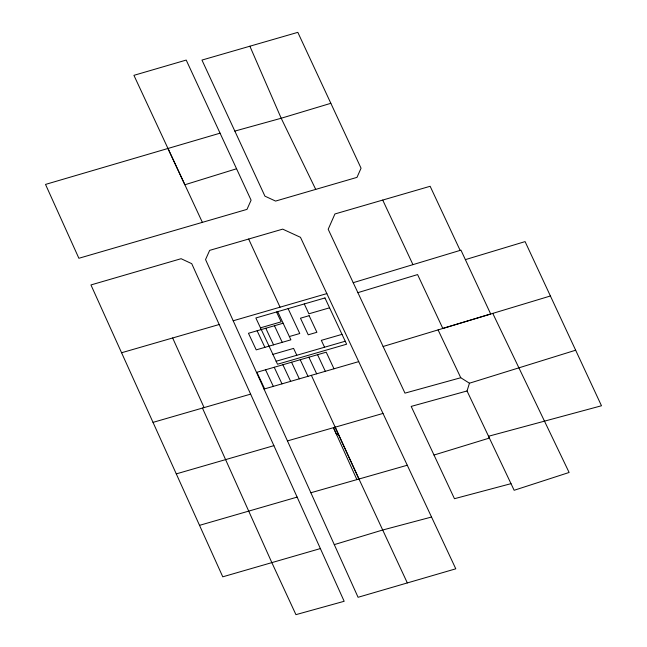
<?xml version="1.0" encoding="UTF-8"?>
<svg xmlns="http://www.w3.org/2000/svg" width="647" height="647" viewBox="0 0 647 647"><rect width="100%" height="100%" fill="white"/><g stroke="black" fill="none" stroke-linecap="round" stroke-linejoin="round"><path stroke-width="0.97" d="M467.037 390.966L411.193 406.405L434.008 455.035L489.407 438.068L467.037 390.966L469.455 383.21L575.652 350.213L601.484 405.766L488.525 436.256L514.147 490.28L569.117 472.472L492.763 313.374M236.559 168.762L220.061 133.177L45.516 184.419L78.885 258.274L246.984 209.377L251.093 200.198L236.559 168.762L184.88 184.759L167.961 148.47M353.205 282.682L460.955 250.146L490.693 314.013L442.807 328.433L417.59 274.579L357.88 292.654L328.191 229.256L334.928 213.963L430.15 186.279L460.138 250.389M465.379 259.633L525.089 241.606L575.652 350.213M383.121 346.493L550.403 295.986M334.281 544.628L382.434 530.079L431.541 517.034L455.787 568.81L358.074 597.286L205.552 259.56L209.66 250.373L282.699 229.135L300.475 237.32L431.541 517.034M330.835 103.31L281.194 118.247L234.845 131.09L201.961 60.074L297.822 32.35L361.058 168.212L356.982 177.375L275.573 201.08L264.93 196.154L234.845 131.09M121.571 352.752L219.196 324.511L344.172 601.281L295.938 614.65L271.837 562.599L202.446 408.063M233.203 320.775L326.856 293.601M260.466 327.835L281.154 321.842L276.536 311.983M329.574 307.81L308.894 313.803L304.276 303.944M283.127 323.225L248.456 333.278L256.22 349.865L290.899 339.821L277.7 311.644M289.363 336.537L299.763 333.52L288.101 308.627M272.905 354.386L293.584 348.393L296.811 355.268M342.012 334.362L321.324 340.354L324.551 347.229M276.123 361.261L345.231 341.236M264.025 389.065L358.721 361.624M153.024 422.37L250.648 394.128M176.275 473.887L273.891 445.646M199.519 525.348L297.135 497.106M320.386 548.575L222.77 576.817L90.952 284.939L181.095 258.703L191.738 263.677L219.196 324.511M287.47 440.914L382.992 413.433M310.867 492.755L407.27 465.233M311.377 375.349L358.964 479.006L338.421 434.266L336.642 434.76L333.464 427.675L356.885 479.597L358.964 479.006L407.327 582.915M469.455 383.21L460.761 377.735L404.973 393.133L357.88 292.654M511.009 483.665L454.461 498.7L434.008 455.035M315.72 189.393L281.194 118.247L249.888 46.212M438.076 329.897L460.761 377.735M382.725 200.069L412.94 264.631M333.998 368.79L326.225 352.194L256.883 372.292L264.655 388.887M317.564 354.71L325.328 371.305M308.894 357.225L316.666 373.812M300.224 359.732L307.996 376.328M274.457 325.74L282.229 342.336M291.554 362.247L299.326 378.843M265.788 328.247L273.56 344.843M282.885 364.754L290.657 381.35M257.118 330.763L264.89 347.358M274.215 367.27L281.987 383.865M265.553 369.785L273.317 386.372M202.374 222.358L133.921 75.335L186.207 60.074L220.061 133.177M248.658 239.05L280.046 307.171M335.195 427.182L338.421 434.266M172.644 337.96L204.096 407.586M324.956 297.952L255.856 317.976L277.523 364.237L346.622 344.212L324.956 297.952M309.129 315.687L300.467 318.203L308.239 334.798L316.901 332.283L309.129 315.687"/></g></svg>
